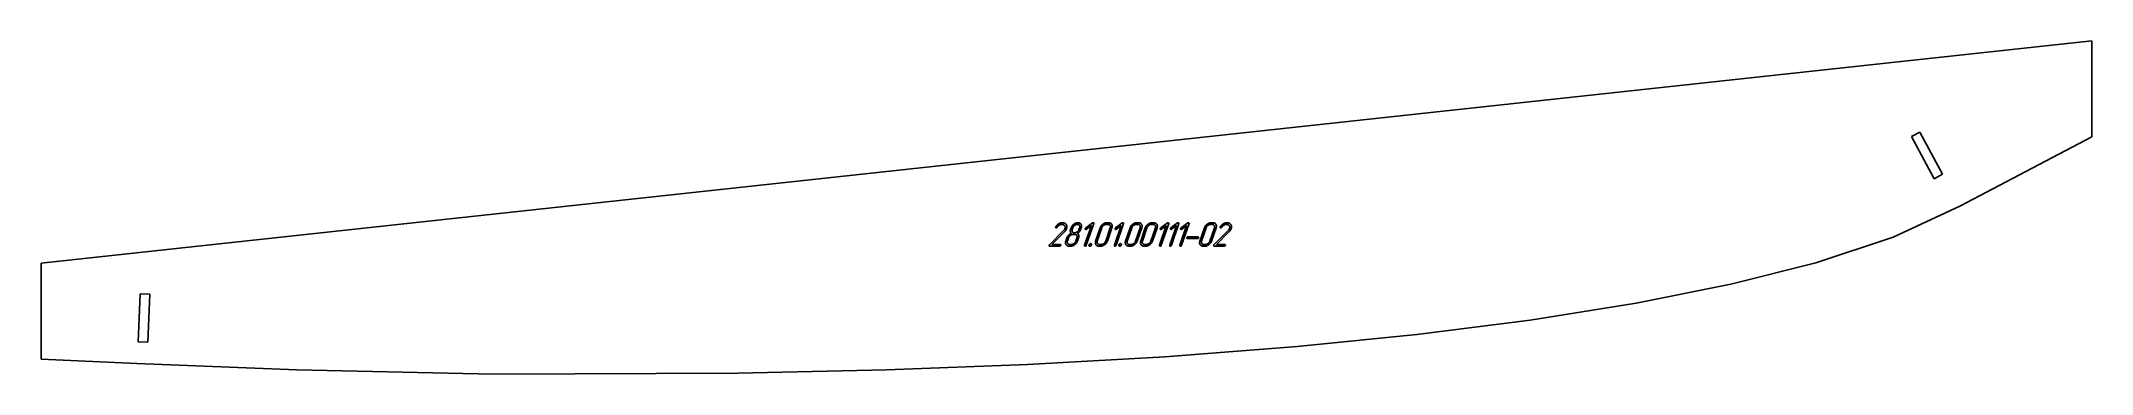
# Model space of a CAD drawing. Header units: millimetres. Extents: x 8 to 435, y 9 to 78.
import ezdxf

# ---------------------------------------------------------------- set-up
doc = ezdxf.new("R2010")
doc.units = ezdxf.units.MM
doc.linetypes.add('K5LT_BASIC', pattern=[0])
doc.layers.add('Engraving', color=7, linetype='Continuous')

msp = doc.modelspace()

# ---------------------------------------------------------------- linework, layer by layer
at = {"color": 143, "linetype": 'K5LT_BASIC', "lineweight": 25, "true_color": 0x33acca}
for p, q in [((434.93, 78.27), (7.94, 31.91)), ((434.93, 58.27), (434.93, 78.27)), ((407.41, 43.8), (434.93, 58.27)), ((393.52, 37.35), (407.41, 43.8)), ((377.42, 31.99), (393.52, 37.35)), ((7.94, 31.91), (7.94, 11.91)), ((359.72, 27.5), (377.42, 31.99)), ((340.05, 23.55), (359.72, 27.5)), ((318, 20.03), (340.05, 23.55)), ((294.39, 17.02), (318, 20.03)), ((241.89, 12.38), (269.44, 14.51)), ((269.44, 14.51), (294.39, 17.02)), ((7.94, 11.91), (27.92, 10.97)), ((27.92, 10.97), (61.23, 9.68)), ((61.23, 9.68), (102.07, 8.77)), ((102.07, 8.77), (153.01, 8.97)), ((153.01, 8.97), (183.96, 9.63)), ((183.96, 9.63), (213.3, 10.75)), ((213.3, 10.75), (241.89, 12.38))]:
    msp.add_line(p, q, dxfattribs=at)
at = {"layer": 'Engraving', "color": 143, "linetype": 'K5LT_BASIC', "lineweight": 25, "true_color": 0x33acca}
for p, q in [((399.11, 59.26), (397.35, 58.31)), ((397.35, 58.31), (402.08, 49.5)), ((403.84, 50.45), (399.11, 59.26)), ((402.08, 49.5), (403.84, 50.45)), ((220.77, 38.63), (217.87, 35.73)), ((218.37, 35.81), (221, 38.43)), ((219.2, 39.52), (219.17, 39.45)), ((220.89, 38.77), (220.77, 38.63)), ((220.98, 38.89), (220.89, 38.77)), ((222.41, 39.31), (222.29, 38.95)), ((222.76, 39.3), (222.64, 38.95)), ((223.58, 40.33), (223.38, 40.28)), ((223.7, 40.35), (223.58, 40.33)), ((223.81, 40.35), (223.7, 40.35)), ((224.03, 38.95), (224.15, 39.3)), ((224.38, 38.95), (224.5, 39.3)), ((224.5, 39.3), (224.54, 39.41)), ((224.54, 39.41), (224.56, 39.52)), ((224.56, 39.52), (224.57, 39.71)), ((226.61, 39.75), (225.21, 35.63)), ((226.84, 40.29), (225.44, 39.25)), ((225.56, 35.63), (227.1, 40.17)), ((225.6, 39), (226.61, 39.75)), ((228.45, 39.3), (227.5, 36.51)), ((228.8, 39.3), (227.85, 36.51)), ((229.6, 36.51), (230.54, 39.3)), ((230.08, 40), (229.73, 40)), ((230.2, 40.35), (229.85, 40.35)), ((229.95, 36.51), (230.89, 39.3)), ((232.82, 39.75), (231.42, 35.63)), ((233.06, 40.29), (231.66, 39.25)), ((231.77, 35.63), (233.32, 40.17)), ((231.82, 39), (232.82, 39.75)), ((234.67, 39.3), (233.72, 36.51)), ((235.02, 39.3), (234.07, 36.51)), ((235.81, 36.51), (236.76, 39.3)), ((236.3, 40), (235.95, 40)), ((236.42, 40.35), (236.07, 40.35)), ((236.16, 36.51), (237.11, 39.3)), ((237.84, 39.3), (236.89, 36.51)), ((238.19, 39.3), (237.24, 36.51)), ((238.99, 36.51), (239.94, 39.3)), ((239.47, 40), (239.13, 40)), ((239.59, 40.35), (239.24, 40.35)), ((239.34, 36.51), (240.29, 39.3)), ((242.22, 39.75), (240.82, 35.63)), ((242.45, 40.29), (241.05, 39.25)), ((241.17, 35.63), (242.71, 40.17)), ((241.22, 39), (242.22, 39.75)), ((244.33, 39.75), (242.93, 35.63)), ((244.57, 40.29), (243.17, 39.25)), ((243.28, 35.63), (244.83, 40.17)), ((243.33, 39), (244.33, 39.75)), ((246.45, 39.75), (245.05, 35.63)), ((246.69, 40.29), (245.29, 39.25)), ((245.4, 35.63), (246.94, 40.17)), ((245.45, 39), (246.45, 39.75)), ((250.15, 39.3), (249.2, 36.51)), ((250.49, 39.3), (249.55, 36.51)), ((251.29, 36.51), (252.24, 39.3)), ((251.78, 40), (251.43, 40)), ((251.9, 40.35), (251.55, 40.35)), ((251.64, 36.51), (252.59, 39.3)), ((255.03, 38.63), (252.14, 35.73)), ((252.64, 35.81), (255.26, 38.43)), ((253.46, 39.52), (253.43, 39.45)), ((255.15, 38.77), (255.03, 38.63)), ((255.25, 38.89), (255.15, 38.77)), ((217.93, 35.46), (220.01, 35.46)), ((220.13, 35.81), (218.37, 35.81)), ((221.52, 37.21), (221.28, 36.51)), ((221.87, 37.21), (221.63, 36.51)), ((221.97, 35.46), (222.32, 35.46)), ((222.09, 35.81), (222.44, 35.81)), ((223.15, 37.9), (222.8, 37.9)), ((223.38, 36.51), (223.61, 37.21)), ((223.73, 36.51), (223.96, 37.21)), ((228.19, 35.46), (228.54, 35.46)), ((228.31, 35.81), (228.66, 35.81)), ((234.41, 35.46), (234.76, 35.46)), ((234.53, 35.81), (234.88, 35.81)), ((237.58, 35.46), (237.93, 35.46)), ((237.7, 35.81), (238.05, 35.81)), ((246.6, 37.03), (248.69, 37.03)), ((248.81, 37.38), (246.71, 37.38)), ((249.89, 35.46), (250.24, 35.46)), ((250.01, 35.81), (250.35, 35.81)), ((252.19, 35.46), (254.28, 35.46)), ((254.39, 35.81), (252.64, 35.81)), ((28.56, 25.5), (28.17, 15.51)), ((30.56, 25.43), (28.56, 25.5)), ((30.17, 15.43), (30.56, 25.43)), ((28.17, 15.51), (30.17, 15.43))]:
    msp.add_line(p, q, dxfattribs=at)
for points in [[(219.17, 39.45), (219.14, 39.38), (219.18, 39.33)], [(219.18, 39.33), (219.22, 39.28), (219.29, 39.28)], [(219.87, 40.15), (219.49, 39.94), (219.2, 39.52)], [(219.29, 39.28), (219.35, 39.29), (219.4, 39.32)], [(219.4, 39.32), (219.45, 39.34), (219.49, 39.4)], [(219.49, 39.4), (219.73, 39.72), (219.98, 39.86)], [(220.58, 40.35), (220.21, 40.35), (219.87, 40.15)], [(219.98, 39.86), (220.23, 39.99), (220.47, 39.99)], [(220.47, 39.99), (220.65, 39.99), (220.8, 39.92)], [(221.35, 40), (221.08, 40.35), (220.58, 40.35)], [(220.8, 39.92), (220.94, 39.85), (221.03, 39.74)], [(221.11, 39.15), (221.07, 39.01), (220.98, 38.89)], [(221, 38.43), (221.2, 38.65), (221.31, 38.81)], [(221.03, 39.74), (221.23, 39.5), (221.11, 39.15)], [(221.31, 38.81), (221.42, 38.98), (221.47, 39.15)], [(221.47, 39.15), (221.64, 39.64), (221.35, 40)], [(222.29, 38.95), (222.2, 38.7), (222.24, 38.49)], [(222.24, 38.49), (222.27, 38.28), (222.4, 38.13)], [(222.96, 40.04), (222.55, 39.71), (222.41, 39.31)], [(222.64, 38.95), (222.54, 38.66), (222.67, 38.45)], [(222.67, 38.45), (222.8, 38.25), (223.09, 38.25)], [(223.13, 39.8), (222.86, 39.59), (222.76, 39.3)], [(223.38, 40.28), (223.17, 40.2), (222.96, 40.04)], [(223.09, 38.25), (223.38, 38.25), (223.65, 38.45)], [(223.69, 40), (223.4, 40), (223.13, 39.8)], [(223.65, 38.45), (223.93, 38.65), (224.03, 38.95)], [(224.12, 39.79), (223.98, 40), (223.69, 40)], [(223.72, 38.13), (223.97, 38.3), (224.13, 38.49)], [(224.45, 40.04), (224.24, 40.35), (223.81, 40.35)], [(224.15, 39.3), (224.25, 39.59), (224.12, 39.79)], [(224.13, 38.49), (224.29, 38.69), (224.38, 38.95)], [(224.57, 39.71), (224.55, 39.9), (224.45, 40.04)], [(225.35, 39.13), (225.33, 39.05), (225.36, 39)], [(225.44, 39.25), (225.36, 39.16), (225.35, 39.13)], [(225.36, 39), (225.4, 38.95), (225.47, 38.95)], [(225.47, 38.95), (225.53, 38.95), (225.6, 39)], [(226.98, 40.34), (226.91, 40.34), (226.84, 40.29)], [(227.09, 40.3), (227.05, 40.34), (226.98, 40.34)], [(227.1, 40.17), (227.12, 40.25), (227.09, 40.3)], [(229, 40.03), (228.59, 39.72), (228.45, 39.3)], [(229.17, 39.79), (228.9, 39.59), (228.8, 39.3)], [(229.85, 40.35), (229.41, 40.35), (229, 40.03)], [(229.73, 40), (229.44, 40), (229.17, 39.79)], [(230.51, 39.79), (230.37, 40), (230.08, 40)], [(230.84, 40.04), (230.63, 40.35), (230.2, 40.35)], [(230.54, 39.3), (230.64, 39.58), (230.51, 39.79)], [(230.89, 39.3), (231.04, 39.73), (230.84, 40.04)], [(231.57, 39.13), (231.54, 39.05), (231.58, 39)], [(231.66, 39.25), (231.58, 39.16), (231.57, 39.13)], [(231.58, 39), (231.61, 38.95), (231.69, 38.95)], [(231.69, 38.95), (231.75, 38.95), (231.82, 39)], [(233.2, 40.34), (233.13, 40.34), (233.06, 40.29)], [(233.3, 40.3), (233.27, 40.34), (233.2, 40.34)], [(233.32, 40.17), (233.34, 40.25), (233.3, 40.3)], [(235.22, 40.03), (234.81, 39.72), (234.67, 39.3)], [(235.39, 39.79), (235.11, 39.59), (235.02, 39.3)], [(236.07, 40.35), (235.63, 40.35), (235.22, 40.03)], [(235.95, 40), (235.66, 40), (235.39, 39.79)], [(236.72, 39.79), (236.59, 40), (236.3, 40)], [(237.05, 40.04), (236.85, 40.35), (236.42, 40.35)], [(236.76, 39.3), (236.86, 39.58), (236.72, 39.79)], [(237.11, 39.3), (237.26, 39.73), (237.05, 40.04)], [(238.39, 40.03), (237.98, 39.72), (237.84, 39.3)], [(238.56, 39.79), (238.29, 39.59), (238.19, 39.3)], [(239.24, 40.35), (238.8, 40.35), (238.39, 40.03)], [(239.13, 40), (238.84, 40), (238.56, 39.79)], [(239.9, 39.79), (239.76, 40), (239.47, 40)], [(240.23, 40.04), (240.02, 40.35), (239.59, 40.35)], [(239.94, 39.3), (240.03, 39.58), (239.9, 39.79)], [(240.29, 39.3), (240.44, 39.73), (240.23, 40.04)], [(240.96, 39.13), (240.94, 39.05), (240.97, 39)], [(241.05, 39.25), (240.97, 39.16), (240.96, 39.13)], [(240.97, 39), (241.01, 38.95), (241.08, 38.95)], [(241.08, 38.95), (241.15, 38.95), (241.22, 39)], [(242.59, 40.34), (242.52, 40.34), (242.45, 40.29)], [(242.7, 40.3), (242.66, 40.34), (242.59, 40.34)], [(242.71, 40.17), (242.73, 40.25), (242.7, 40.3)], [(243.08, 39.13), (243.05, 39.05), (243.09, 39)], [(243.17, 39.25), (243.09, 39.16), (243.08, 39.13)], [(243.09, 39), (243.12, 38.95), (243.2, 38.95)], [(243.2, 38.95), (243.26, 38.95), (243.33, 39)], [(244.71, 40.34), (244.64, 40.34), (244.57, 40.29)], [(244.81, 40.3), (244.78, 40.34), (244.71, 40.34)], [(244.83, 40.17), (244.85, 40.25), (244.81, 40.3)], [(245.19, 39.13), (245.17, 39.05), (245.2, 39)], [(245.29, 39.25), (245.2, 39.16), (245.19, 39.13)], [(245.2, 39), (245.24, 38.95), (245.31, 38.95)], [(245.31, 38.95), (245.38, 38.95), (245.45, 39)], [(246.82, 40.34), (246.75, 40.34), (246.69, 40.29)], [(246.93, 40.3), (246.89, 40.34), (246.82, 40.34)], [(246.94, 40.17), (246.97, 40.25), (246.93, 40.3)], [(250.7, 40.03), (250.29, 39.72), (250.15, 39.3)], [(250.87, 39.79), (250.59, 39.59), (250.49, 39.3)], [(251.55, 40.35), (251.11, 40.35), (250.7, 40.03)], [(251.43, 40), (251.14, 40), (250.87, 39.79)], [(252.2, 39.79), (252.07, 40), (251.78, 40)], [(252.53, 40.04), (252.32, 40.35), (251.9, 40.35)], [(252.24, 39.3), (252.34, 39.58), (252.2, 39.79)], [(252.59, 39.3), (252.74, 39.73), (252.53, 40.04)], [(253.43, 39.45), (253.41, 39.38), (253.44, 39.33)], [(253.44, 39.33), (253.48, 39.28), (253.56, 39.28)], [(254.14, 40.15), (253.75, 39.94), (253.46, 39.52)], [(253.56, 39.28), (253.62, 39.29), (253.66, 39.32)], [(253.66, 39.32), (253.71, 39.34), (253.75, 39.4)], [(253.75, 39.4), (253.99, 39.72), (254.24, 39.86)], [(254.84, 40.35), (254.48, 40.35), (254.14, 40.15)], [(254.24, 39.86), (254.5, 39.99), (254.74, 39.99)], [(254.74, 39.99), (254.91, 39.99), (255.06, 39.92)], [(255.62, 40), (255.34, 40.35), (254.84, 40.35)], [(255.06, 39.92), (255.21, 39.85), (255.29, 39.74)], [(255.38, 39.15), (255.33, 39.01), (255.25, 38.89)], [(255.26, 38.43), (255.46, 38.65), (255.57, 38.81)], [(255.29, 39.74), (255.5, 39.5), (255.38, 39.15)], [(255.57, 38.81), (255.68, 38.98), (255.74, 39.15)], [(255.74, 39.15), (255.91, 39.64), (255.62, 40)], [(217.82, 35.65), (217.79, 35.58), (217.82, 35.52)], [(217.87, 35.73), (217.84, 35.7), (217.82, 35.65)], [(217.82, 35.52), (217.86, 35.46), (217.93, 35.46)], [(220.01, 35.46), (220.1, 35.46), (220.16, 35.52)], [(220.23, 35.75), (220.19, 35.81), (220.13, 35.81)], [(220.16, 35.52), (220.22, 35.57), (220.25, 35.64)], [(220.25, 35.64), (220.27, 35.7), (220.23, 35.75)], [(221.28, 36.51), (221.13, 36.07), (221.35, 35.76)], [(221.35, 35.76), (221.57, 35.46), (221.97, 35.46)], [(221.84, 37.72), (221.61, 37.47), (221.52, 37.21)], [(221.63, 36.51), (221.54, 36.23), (221.68, 36.02)], [(221.68, 36.02), (221.82, 35.81), (222.09, 35.81)], [(222.4, 38.13), (222.07, 37.96), (221.84, 37.72)], [(222.24, 37.7), (221.97, 37.49), (221.87, 37.21)], [(222.8, 37.9), (222.51, 37.9), (222.24, 37.7)], [(222.32, 35.46), (222.76, 35.46), (223.17, 35.77)], [(222.44, 35.81), (222.73, 35.81), (223.01, 36.01)], [(223.01, 36.01), (223.28, 36.21), (223.38, 36.51)], [(223.58, 37.7), (223.45, 37.9), (223.15, 37.9)], [(223.17, 35.77), (223.58, 36.07), (223.73, 36.51)], [(223.61, 37.21), (223.71, 37.49), (223.58, 37.7)], [(223.99, 37.76), (223.91, 38.02), (223.72, 38.13)], [(223.96, 37.21), (224.06, 37.5), (223.99, 37.76)], [(225.21, 35.63), (225.18, 35.54), (225.21, 35.5)], [(225.21, 35.5), (225.29, 35.46), (225.32, 35.46)], [(225.32, 35.46), (225.4, 35.46), (225.46, 35.5)], [(225.46, 35.5), (225.53, 35.55), (225.56, 35.63)], [(226.13, 35.72), (226.1, 35.62), (226.14, 35.53)], [(226.25, 35.88), (226.15, 35.78), (226.13, 35.72)], [(226.14, 35.53), (226.18, 35.46), (226.31, 35.46)], [(226.48, 35.98), (226.35, 35.98), (226.25, 35.88)], [(226.31, 35.46), (226.43, 35.46), (226.53, 35.54)], [(226.63, 35.9), (226.58, 35.98), (226.48, 35.98)], [(226.53, 35.54), (226.62, 35.63), (226.66, 35.72)], [(226.66, 35.72), (226.69, 35.82), (226.63, 35.9)], [(227.5, 36.51), (227.35, 36.07), (227.57, 35.76)], [(227.57, 35.76), (227.79, 35.46), (228.19, 35.46)], [(227.85, 36.51), (227.75, 36.23), (227.89, 36.02)], [(227.89, 36.02), (228.03, 35.81), (228.31, 35.81)], [(228.54, 35.46), (228.98, 35.46), (229.39, 35.77)], [(228.66, 35.81), (228.94, 35.81), (229.22, 36.01)], [(229.22, 36.01), (229.49, 36.21), (229.6, 36.51)], [(229.39, 35.77), (229.8, 36.08), (229.95, 36.51)], [(231.42, 35.63), (231.39, 35.54), (231.43, 35.5)], [(231.43, 35.5), (231.51, 35.46), (231.54, 35.46)], [(231.54, 35.46), (231.62, 35.46), (231.68, 35.5)], [(231.68, 35.5), (231.75, 35.55), (231.77, 35.63)], [(232.35, 35.72), (232.32, 35.62), (232.36, 35.53)], [(232.47, 35.88), (232.37, 35.78), (232.35, 35.72)], [(232.36, 35.53), (232.4, 35.46), (232.52, 35.46)], [(232.7, 35.98), (232.57, 35.98), (232.47, 35.88)], [(232.52, 35.46), (232.65, 35.46), (232.75, 35.54)], [(232.85, 35.9), (232.8, 35.98), (232.7, 35.98)], [(232.75, 35.54), (232.84, 35.63), (232.87, 35.72)], [(232.87, 35.72), (232.91, 35.82), (232.85, 35.9)], [(233.72, 36.51), (233.57, 36.07), (233.79, 35.76)], [(233.79, 35.76), (234.01, 35.46), (234.41, 35.46)], [(234.07, 36.51), (233.97, 36.23), (234.11, 36.02)], [(234.11, 36.02), (234.25, 35.81), (234.53, 35.81)], [(234.76, 35.46), (235.19, 35.46), (235.61, 35.77)], [(234.88, 35.81), (235.16, 35.81), (235.44, 36.01)], [(235.44, 36.01), (235.71, 36.21), (235.81, 36.51)], [(235.61, 35.77), (236.02, 36.08), (236.16, 36.51)], [(236.89, 36.51), (236.74, 36.07), (236.96, 35.76)], [(236.96, 35.76), (237.18, 35.46), (237.58, 35.46)], [(237.24, 36.51), (237.15, 36.23), (237.29, 36.02)], [(237.29, 36.02), (237.43, 35.81), (237.7, 35.81)], [(237.93, 35.46), (238.37, 35.46), (238.78, 35.77)], [(238.05, 35.81), (238.33, 35.81), (238.61, 36.01)], [(238.61, 36.01), (238.89, 36.21), (238.99, 36.51)], [(238.78, 35.77), (239.19, 36.08), (239.34, 36.51)], [(240.82, 35.63), (240.79, 35.54), (240.82, 35.5)], [(240.82, 35.5), (240.9, 35.46), (240.93, 35.46)], [(240.93, 35.46), (241.01, 35.46), (241.07, 35.5)], [(241.07, 35.5), (241.14, 35.55), (241.17, 35.63)], [(242.93, 35.63), (242.9, 35.54), (242.94, 35.5)], [(242.94, 35.5), (243.02, 35.46), (243.05, 35.46)], [(243.05, 35.46), (243.13, 35.46), (243.19, 35.5)], [(243.19, 35.5), (243.25, 35.55), (243.28, 35.63)], [(245.05, 35.63), (245.02, 35.54), (245.06, 35.5)], [(245.06, 35.5), (245.13, 35.46), (245.17, 35.46)], [(245.17, 35.46), (245.24, 35.46), (245.31, 35.5)], [(245.31, 35.5), (245.37, 35.55), (245.4, 35.63)], [(246.48, 37.2), (246.46, 37.13), (246.48, 37.08)], [(246.56, 37.31), (246.49, 37.24), (246.48, 37.2)], [(246.48, 37.08), (246.52, 37.03), (246.6, 37.03)], [(246.71, 37.38), (246.63, 37.38), (246.56, 37.31)], [(248.69, 37.03), (248.77, 37.03), (248.84, 37.09)], [(248.91, 37.32), (248.87, 37.38), (248.81, 37.38)], [(248.84, 37.09), (248.9, 37.14), (248.92, 37.2)], [(248.92, 37.2), (248.94, 37.27), (248.91, 37.32)], [(249.2, 36.51), (249.05, 36.07), (249.27, 35.76)], [(249.27, 35.76), (249.49, 35.46), (249.89, 35.46)], [(249.55, 36.51), (249.45, 36.23), (249.59, 36.02)], [(249.59, 36.02), (249.73, 35.81), (250.01, 35.81)], [(250.24, 35.46), (250.67, 35.46), (251.08, 35.77)], [(250.35, 35.81), (250.64, 35.81), (250.91, 36.01)], [(250.91, 36.01), (251.19, 36.21), (251.29, 36.51)], [(251.08, 35.77), (251.5, 36.08), (251.64, 36.51)], [(252.08, 35.65), (252.06, 35.58), (252.09, 35.52)], [(252.14, 35.73), (252.1, 35.7), (252.08, 35.65)], [(252.09, 35.52), (252.13, 35.46), (252.19, 35.46)], [(254.28, 35.46), (254.36, 35.46), (254.42, 35.52)], [(254.49, 35.75), (254.46, 35.81), (254.39, 35.81)], [(254.42, 35.52), (254.49, 35.57), (254.51, 35.64)], [(254.51, 35.64), (254.53, 35.7), (254.49, 35.75)]]:
    msp.add_open_spline(points, degree=2, dxfattribs=at)

doc.saveas('drawing.dxf')
